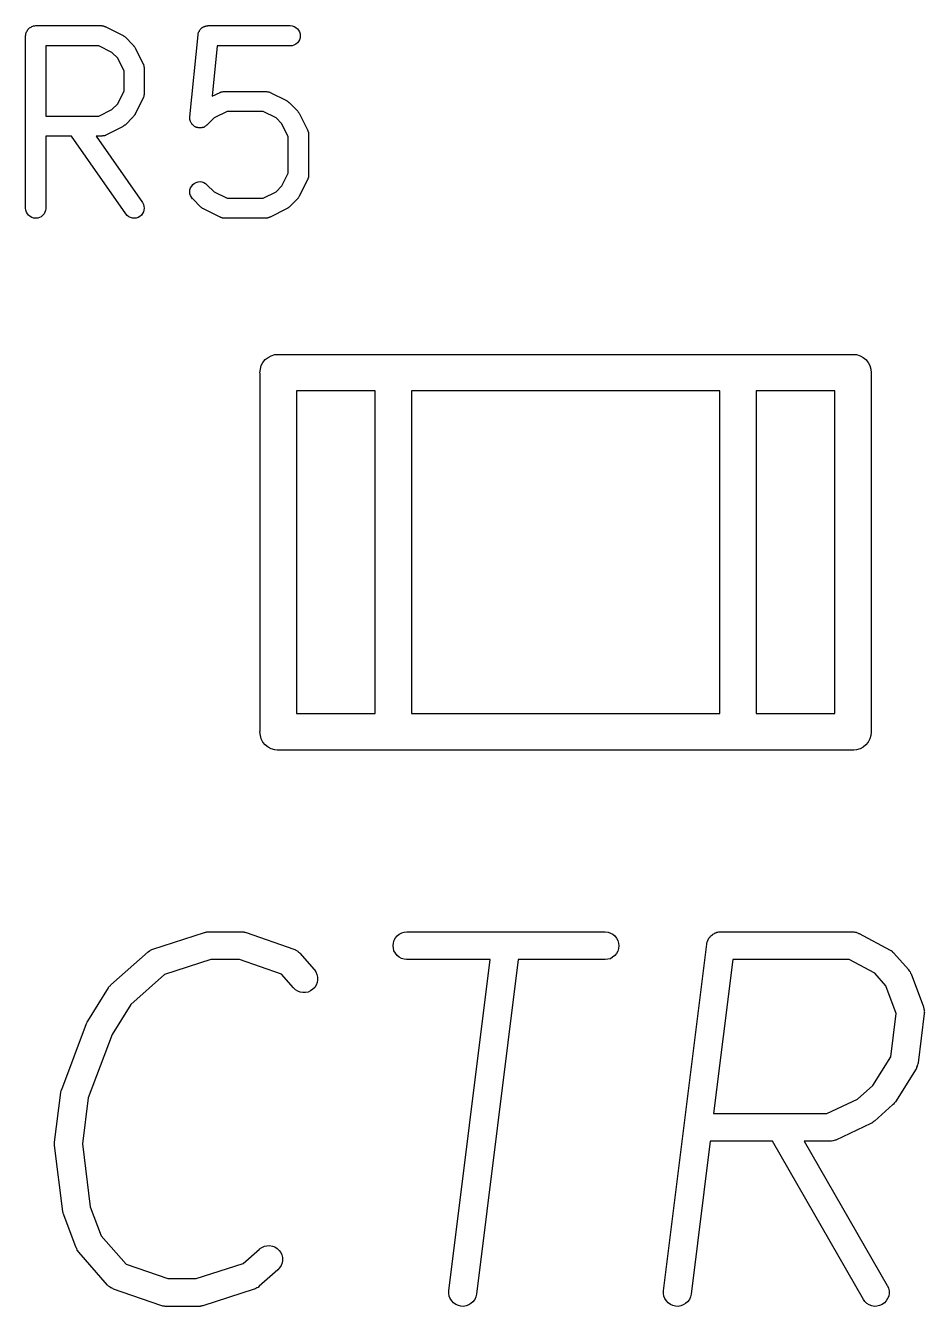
# Model space of a CAD drawing. Extents: x 122.2 to 176.2, y -122.3 to -87.7.
# Drawn here: x 146.392 to 149.52, y -115.053 to -110.596 of the extents above; entities that cross this region are included whole.
import ezdxf

# ---------------------------------------------------------------- set-up
doc = ezdxf.new("R2010")
doc.units = 0
doc.layers.add('BLACK', color=7, linetype='CONTINUOUS')

msp = doc.modelspace()

# ---------------------------------------------------------------- linework, layer by layer
at = {"layer": 'BLACK', "linetype": 'CONTINUOUS'}
for p, q in [((146.393, -110.624), (146.394, -110.621)), ((146.394, -110.621), (146.395, -110.618)), ((146.395, -110.618), (146.397, -110.615)), ((146.395, -110.618), (146.395, -110.618)), ((146.395, -110.618), (146.395, -110.618)), ((146.397, -110.615), (146.398, -110.612)), ((146.398, -110.612), (146.4, -110.609)), ((146.398, -110.612), (146.398, -110.612)), ((146.398, -110.612), (146.398, -110.612)), ((146.4, -110.609), (146.402, -110.607)), ((146.402, -110.607), (146.403, -110.607)), ((146.403, -110.606), (146.405, -110.604)), ((146.403, -110.607), (146.403, -110.606)), ((146.405, -110.604), (146.408, -110.602)), ((146.408, -110.602), (146.411, -110.601)), ((146.408, -110.602), (146.408, -110.602)), ((146.408, -110.602), (146.408, -110.602)), ((146.411, -110.601), (146.414, -110.599)), ((146.414, -110.599), (146.417, -110.598)), ((146.414, -110.599), (146.414, -110.599)), ((146.414, -110.599), (146.414, -110.599)), ((146.417, -110.598), (146.42, -110.597)), ((146.42, -110.597), (146.42, -110.597)), ((146.42, -110.597), (146.421, -110.597)), ((146.421, -110.597), (146.424, -110.597)), ((146.424, -110.597), (146.427, -110.596)), ((146.427, -110.596), (146.656, -110.596)), ((146.656, -110.596), (146.657, -110.597)), ((146.656, -110.596), (146.656, -110.596)), ((146.657, -110.597), (146.658, -110.597)), ((146.658, -110.597), (146.661, -110.597)), ((146.661, -110.597), (146.663, -110.597)), ((146.663, -110.597), (146.664, -110.598)), ((146.664, -110.598), (146.665, -110.598)), ((146.665, -110.598), (146.667, -110.599)), ((146.667, -110.599), (146.67, -110.599)), ((146.67, -110.599), (146.67, -110.6)), ((146.67, -110.6), (146.671, -110.6)), ((146.671, -110.6), (146.729, -110.629)), ((146.993, -110.623), (146.994, -110.621)), ((146.994, -110.619), (146.995, -110.618)), ((146.994, -110.621), (146.994, -110.619)), ((146.995, -110.618), (146.996, -110.616)), ((146.996, -110.616), (146.997, -110.615)), ((146.997, -110.613), (146.998, -110.612)), ((146.997, -110.615), (146.997, -110.613)), ((146.998, -110.612), (146.999, -110.61)), ((146.999, -110.61), (147, -110.609)), ((147, -110.609), (147.001, -110.608)), ((147.001, -110.608), (147.002, -110.607)), ((147.002, -110.607), (147.004, -110.605)), ((147.004, -110.605), (147.005, -110.604)), ((147.005, -110.604), (147.007, -110.603)), ((147.007, -110.603), (147.008, -110.602)), ((147.008, -110.602), (147.009, -110.601)), ((147.009, -110.601), (147.011, -110.6)), ((147.011, -110.6), (147.012, -110.6)), ((147.012, -110.6), (147.014, -110.599)), ((147.014, -110.599), (147.016, -110.599)), ((147.016, -110.599), (147.017, -110.598)), ((147.017, -110.598), (147.019, -110.598)), ((147.019, -110.598), (147.02, -110.597)), ((147.02, -110.597), (147.022, -110.597)), ((147.022, -110.597), (147.024, -110.597)), ((147.024, -110.597), (147.026, -110.597)), ((147.026, -110.597), (147.027, -110.596)), ((147.027, -110.596), (147.313, -110.596)), ((147.313, -110.596), (147.32, -110.597)), ((147.313, -110.596), (147.313, -110.596)), ((147.32, -110.597), (147.327, -110.599)), ((147.327, -110.599), (147.333, -110.603)), ((147.333, -110.603), (147.338, -110.607)), ((147.338, -110.607), (147.342, -110.612)), ((147.342, -110.612), (147.345, -110.618)), ((147.345, -110.618), (147.347, -110.625)), ((146.392, -110.631), (146.393, -110.628)), ((146.392, -111.231), (146.392, -110.631)), ((146.392, -110.631), (146.392, -110.631)), ((146.393, -110.628), (146.393, -110.624)), ((146.393, -110.624), (146.393, -110.624)), ((146.393, -110.624), (146.393, -110.624)), ((146.462, -110.666), (146.462, -110.911)), ((146.647, -110.666), (146.462, -110.666)), ((146.692, -110.689), (146.647, -110.666)), ((146.729, -110.629), (146.729, -110.629)), ((146.729, -110.629), (146.731, -110.63)), ((146.731, -110.63), (146.732, -110.631)), ((146.732, -110.631), (146.733, -110.632)), ((146.733, -110.632), (146.735, -110.633)), ((146.735, -110.633), (146.736, -110.634)), ((146.736, -110.634), (146.738, -110.635)), ((146.738, -110.635), (146.766, -110.664)), ((146.766, -110.664), (146.767, -110.664)), ((146.767, -110.664), (146.768, -110.666)), ((146.768, -110.666), (146.769, -110.667)), ((146.769, -110.667), (146.77, -110.668)), ((146.964, -110.914), (146.992, -110.628)), ((146.992, -110.627), (146.993, -110.626)), ((146.992, -110.628), (146.992, -110.627)), ((146.993, -110.624), (146.993, -110.623)), ((146.993, -110.626), (146.993, -110.624)), ((147.059, -110.666), (147.041, -110.842)), ((147.313, -110.666), (147.059, -110.666)), ((147.32, -110.666), (147.313, -110.666)), ((147.326, -110.664), (147.32, -110.666)), ((147.332, -110.661), (147.326, -110.664)), ((147.338, -110.656), (147.332, -110.661)), ((147.342, -110.651), (147.338, -110.656)), ((147.345, -110.645), (147.342, -110.651)), ((147.347, -110.638), (147.345, -110.645)), ((147.347, -110.625), (147.348, -110.632)), ((147.348, -110.632), (147.347, -110.638)), ((146.713, -110.709), (146.692, -110.689)), ((146.735, -110.754), (146.713, -110.709)), ((146.77, -110.668), (146.771, -110.67)), ((146.771, -110.67), (146.772, -110.671)), ((146.772, -110.671), (146.773, -110.673)), ((146.773, -110.673), (146.801, -110.73)), ((146.735, -110.823), (146.735, -110.754)), ((146.801, -110.73), (146.802, -110.73)), ((146.802, -110.73), (146.802, -110.731)), ((146.802, -110.731), (146.802, -110.732)), ((146.802, -110.732), (146.803, -110.735)), ((146.803, -110.735), (146.804, -110.737)), ((146.804, -110.737), (146.804, -110.738)), ((146.804, -110.738), (146.804, -110.739)), ((146.804, -110.739), (146.805, -110.741)), ((146.805, -110.741), (146.805, -110.744)), ((146.805, -110.744), (146.805, -110.745)), ((146.805, -110.745), (146.805, -110.746)), ((146.805, -110.746), (146.805, -110.831)), ((146.713, -110.868), (146.735, -110.823)), ((146.803, -110.843), (146.802, -110.845)), ((146.802, -110.845), (146.802, -110.846)), ((146.804, -110.841), (146.803, -110.843)), ((146.805, -110.836), (146.804, -110.839)), ((146.804, -110.839), (146.804, -110.84)), ((146.804, -110.84), (146.804, -110.841)), ((146.805, -110.831), (146.805, -110.832)), ((146.805, -110.832), (146.805, -110.833)), ((146.805, -110.833), (146.805, -110.834)), ((146.805, -110.834), (146.805, -110.836)), ((147.041, -110.842), (147.069, -110.829)), ((147.069, -110.829), (147.069, -110.828)), ((147.069, -110.828), (147.07, -110.828)), ((147.07, -110.828), (147.071, -110.828)), ((147.071, -110.828), (147.073, -110.827)), ((147.073, -110.827), (147.075, -110.826)), ((147.075, -110.826), (147.077, -110.826)), ((147.077, -110.826), (147.08, -110.825)), ((147.077, -110.826), (147.077, -110.826)), ((147.08, -110.825), (147.082, -110.825)), ((147.082, -110.825), (147.083, -110.825)), ((147.083, -110.825), (147.084, -110.825)), ((147.084, -110.825), (147.227, -110.825)), ((147.227, -110.825), (147.228, -110.825)), ((147.228, -110.825), (147.229, -110.825)), ((147.229, -110.825), (147.23, -110.825)), ((147.23, -110.825), (147.232, -110.825)), ((147.232, -110.825), (147.234, -110.826)), ((147.234, -110.826), (147.235, -110.826)), ((147.235, -110.826), (147.236, -110.826)), ((147.236, -110.826), (147.239, -110.827)), ((147.239, -110.827), (147.241, -110.828)), ((147.241, -110.828), (147.242, -110.828)), ((147.242, -110.828), (147.243, -110.829)), ((147.243, -110.829), (147.3, -110.857)), ((146.647, -110.911), (146.692, -110.888)), ((146.692, -110.888), (146.713, -110.868)), ((146.801, -110.847), (146.773, -110.904)), ((146.802, -110.846), (146.801, -110.847)), ((147.3, -110.857), (147.3, -110.857)), ((147.3, -110.857), (147.302, -110.859)), ((147.302, -110.859), (147.304, -110.859)), ((147.304, -110.859), (147.305, -110.86)), ((147.305, -110.86), (147.306, -110.861)), ((147.306, -110.861), (147.308, -110.863)), ((147.308, -110.863), (147.309, -110.864)), ((147.309, -110.864), (147.338, -110.892)), ((146.462, -110.911), (146.647, -110.911)), ((146.766, -110.913), (146.738, -110.942)), ((146.767, -110.912), (146.766, -110.913)), ((146.769, -110.91), (146.767, -110.912)), ((146.77, -110.909), (146.769, -110.91)), ((146.771, -110.908), (146.77, -110.909)), ((146.773, -110.905), (146.771, -110.906)), ((146.771, -110.906), (146.771, -110.908)), ((146.773, -110.904), (146.773, -110.905)), ((146.964, -110.915), (146.964, -110.914)), ((146.964, -110.917), (146.964, -110.915)), ((146.964, -110.919), (146.964, -110.917)), ((146.964, -110.92), (146.964, -110.919)), ((146.964, -110.922), (146.964, -110.92)), ((146.964, -110.924), (146.964, -110.922)), ((146.965, -110.925), (146.964, -110.924)), ((146.965, -110.927), (146.965, -110.925)), ((146.966, -110.929), (146.965, -110.927)), ((146.966, -110.93), (146.966, -110.929)), ((146.967, -110.932), (146.966, -110.93)), ((146.968, -110.934), (146.967, -110.932)), ((146.969, -110.935), (146.968, -110.934)), ((147.048, -110.917), (147.023, -110.942)), ((147.093, -110.895), (147.048, -110.917)), ((147.219, -110.895), (147.093, -110.895)), ((147.264, -110.917), (147.219, -110.895)), ((147.284, -110.938), (147.264, -110.917)), ((147.338, -110.892), (147.338, -110.893)), ((147.338, -110.893), (147.339, -110.894)), ((147.339, -110.894), (147.341, -110.896)), ((147.341, -110.896), (147.341, -110.897)), ((147.341, -110.897), (147.342, -110.898)), ((147.342, -110.898), (147.343, -110.9)), ((147.343, -110.9), (147.344, -110.901)), ((147.344, -110.901), (147.373, -110.959)), ((146.667, -110.979), (146.665, -110.98)), ((146.669, -110.978), (146.667, -110.979)), ((146.67, -110.978), (146.669, -110.978)), ((146.671, -110.977), (146.67, -110.978)), ((146.729, -110.948), (146.671, -110.977)), ((146.671, -110.977), (146.671, -110.977)), ((146.73, -110.947), (146.729, -110.948)), ((146.732, -110.946), (146.73, -110.947)), ((146.733, -110.946), (146.732, -110.946)), ((146.734, -110.945), (146.733, -110.946)), ((146.736, -110.943), (146.734, -110.945)), ((146.737, -110.942), (146.736, -110.943)), ((146.738, -110.942), (146.737, -110.942)), ((146.969, -110.936), (146.969, -110.935)), ((146.97, -110.938), (146.969, -110.936)), ((146.971, -110.939), (146.97, -110.938)), ((146.973, -110.94), (146.971, -110.939)), ((146.974, -110.942), (146.973, -110.94)), ((146.975, -110.943), (146.974, -110.942)), ((146.976, -110.944), (146.975, -110.943)), ((146.978, -110.945), (146.976, -110.944)), ((146.979, -110.946), (146.978, -110.945)), ((146.98, -110.947), (146.979, -110.946)), ((146.982, -110.948), (146.98, -110.947)), ((146.983, -110.949), (146.982, -110.948)), ((146.985, -110.949), (146.983, -110.949)), ((146.987, -110.95), (146.985, -110.949)), ((146.988, -110.951), (146.987, -110.95)), ((146.99, -110.951), (146.988, -110.951)), ((146.991, -110.951), (146.99, -110.951)), ((146.993, -110.952), (146.991, -110.951)), ((146.995, -110.952), (146.993, -110.952)), ((146.997, -110.952), (146.995, -110.952)), ((146.998, -110.952), (146.997, -110.952)), ((147, -110.952), (146.998, -110.952)), ((147.002, -110.952), (147, -110.952)), ((147.003, -110.952), (147.002, -110.952)), ((147.005, -110.952), (147.003, -110.952)), ((147.007, -110.951), (147.005, -110.952)), ((147.008, -110.951), (147.007, -110.951)), ((147.01, -110.95), (147.008, -110.951)), ((147.012, -110.95), (147.01, -110.95)), ((147.013, -110.949), (147.012, -110.95)), ((147.015, -110.948), (147.013, -110.949)), ((147.016, -110.947), (147.015, -110.948)), ((147.018, -110.946), (147.016, -110.947)), ((147.019, -110.945), (147.018, -110.946)), ((147.02, -110.944), (147.019, -110.945)), ((147.022, -110.943), (147.02, -110.944)), ((147.023, -110.942), (147.022, -110.943)), ((147.023, -110.942), (147.023, -110.942)), ((147.306, -110.983), (147.284, -110.938)), ((147.373, -110.959), (147.373, -110.959)), ((147.373, -110.959), (147.373, -110.96)), ((147.373, -110.96), (147.374, -110.961)), ((147.374, -110.961), (147.374, -110.963)), ((147.374, -110.963), (147.375, -110.965)), ((147.375, -110.965), (147.375, -110.967)), ((147.375, -110.967), (147.376, -110.967)), ((147.376, -110.967), (147.376, -110.97)), ((147.376, -110.97), (147.376, -110.972)), ((147.376, -110.972), (147.376, -110.973)), ((147.376, -110.973), (147.376, -110.974)), ((147.376, -110.974), (147.376, -111.117)), ((146.552, -110.981), (146.462, -110.981)), ((146.462, -110.981), (146.462, -111.231)), ((146.741, -111.251), (146.552, -110.981)), ((146.656, -110.981), (146.637, -110.981)), ((146.637, -110.981), (146.799, -111.211)), ((146.657, -110.981), (146.656, -110.981)), ((146.658, -110.981), (146.657, -110.981)), ((146.66, -110.98), (146.658, -110.981)), ((146.663, -110.98), (146.66, -110.98)), ((146.665, -110.98), (146.663, -110.98)), ((146.663, -110.98), (146.663, -110.98)), ((147.306, -111.109), (147.306, -110.983)), ((147.284, -111.154), (147.306, -111.109)), ((146.966, -111.161), (146.97, -111.155)), ((146.97, -111.155), (146.974, -111.149)), ((146.974, -111.149), (146.979, -111.145)), ((146.979, -111.145), (146.985, -111.142)), ((146.985, -111.142), (146.992, -111.14)), ((146.992, -111.14), (146.999, -111.139)), ((146.999, -111.139), (147.005, -111.14)), ((147.005, -111.14), (147.012, -111.142)), ((147.012, -111.142), (147.018, -111.145)), ((147.018, -111.145), (147.023, -111.15)), ((147.023, -111.15), (147.048, -111.174)), ((147.264, -111.174), (147.284, -111.154)), ((147.373, -111.133), (147.344, -111.19)), ((147.374, -111.131), (147.373, -111.132)), ((147.373, -111.132), (147.373, -111.133)), ((147.375, -111.126), (147.374, -111.129)), ((147.374, -111.129), (147.374, -111.131)), ((147.376, -111.124), (147.375, -111.125)), ((147.375, -111.125), (147.375, -111.126)), ((147.376, -111.117), (147.376, -111.118)), ((147.376, -111.118), (147.376, -111.119)), ((147.376, -111.119), (147.376, -111.12)), ((147.376, -111.12), (147.376, -111.122)), ((147.376, -111.122), (147.376, -111.124)), ((146.964, -111.167), (146.966, -111.161)), ((146.964, -111.174), (146.964, -111.167)), ((146.964, -111.181), (146.964, -111.174)), ((146.966, -111.187), (146.964, -111.181)), ((146.969, -111.193), (146.966, -111.187)), ((146.973, -111.199), (146.969, -111.193)), ((146.974, -111.199), (146.973, -111.199)), ((147.002, -111.228), (146.974, -111.199)), ((147.048, -111.174), (147.093, -111.196)), ((147.093, -111.196), (147.219, -111.196)), ((147.219, -111.196), (147.264, -111.174)), ((147.338, -111.199), (147.309, -111.228)), ((147.339, -111.198), (147.338, -111.199)), ((147.34, -111.196), (147.339, -111.198)), ((147.341, -111.195), (147.34, -111.196)), ((147.342, -111.194), (147.341, -111.195)), ((147.343, -111.192), (147.342, -111.194)), ((147.344, -111.19), (147.343, -111.192)), ((147.344, -111.19), (147.344, -111.19)), ((146.393, -111.238), (146.392, -111.231)), ((146.395, -111.245), (146.393, -111.238)), ((146.398, -111.251), (146.395, -111.245)), ((146.459, -111.245), (146.456, -111.251)), ((146.461, -111.239), (146.459, -111.245)), ((146.462, -111.232), (146.461, -111.239)), ((146.462, -111.231), (146.462, -111.232)), ((146.799, -111.211), (146.799, -111.212)), ((146.799, -111.212), (146.802, -111.218)), ((146.802, -111.244), (146.799, -111.25)), ((146.802, -111.218), (146.804, -111.224)), ((146.804, -111.238), (146.802, -111.244)), ((146.804, -111.224), (146.805, -111.231)), ((146.805, -111.231), (146.804, -111.238)), ((147.004, -111.229), (147.002, -111.228)), ((147.005, -111.23), (147.004, -111.229)), ((147.007, -111.231), (147.005, -111.23)), ((147.008, -111.232), (147.007, -111.231)), ((147.009, -111.233), (147.008, -111.232)), ((147.011, -111.234), (147.009, -111.233)), ((147.069, -111.263), (147.011, -111.234)), ((147.011, -111.234), (147.011, -111.234)), ((147.3, -111.234), (147.243, -111.263)), ((147.302, -111.233), (147.3, -111.234)), ((147.303, -111.232), (147.302, -111.233)), ((147.304, -111.231), (147.303, -111.232)), ((147.306, -111.231), (147.304, -111.231)), ((147.307, -111.229), (147.306, -111.231)), ((147.309, -111.228), (147.307, -111.229)), ((147.309, -111.228), (147.309, -111.228)), ((146.402, -111.256), (146.398, -111.251)), ((146.408, -111.26), (146.402, -111.256)), ((146.414, -111.264), (146.408, -111.26)), ((146.42, -111.266), (146.414, -111.264)), ((146.427, -111.266), (146.42, -111.266)), ((146.434, -111.266), (146.427, -111.266)), ((146.44, -111.264), (146.434, -111.266)), ((146.446, -111.261), (146.44, -111.264)), ((146.452, -111.256), (146.446, -111.261)), ((146.456, -111.251), (146.452, -111.256)), ((146.746, -111.257), (146.741, -111.251)), ((146.751, -111.261), (146.746, -111.257)), ((146.757, -111.264), (146.751, -111.261)), ((146.764, -111.266), (146.757, -111.264)), ((146.771, -111.266), (146.764, -111.266)), ((146.777, -111.266), (146.771, -111.266)), ((146.784, -111.264), (146.777, -111.266)), ((146.79, -111.26), (146.784, -111.264)), ((146.795, -111.256), (146.79, -111.26)), ((146.799, -111.25), (146.795, -111.256)), ((147.07, -111.263), (147.069, -111.263)), ((147.07, -111.264), (147.07, -111.263)), ((147.073, -111.264), (147.07, -111.264)), ((147.075, -111.265), (147.073, -111.264)), ((147.076, -111.265), (147.075, -111.265)), ((147.077, -111.266), (147.076, -111.265)), ((147.079, -111.266), (147.077, -111.266)), ((147.082, -111.266), (147.079, -111.266)), ((147.083, -111.266), (147.082, -111.266)), ((147.084, -111.266), (147.083, -111.266)), ((147.227, -111.266), (147.084, -111.266)), ((147.084, -111.266), (147.084, -111.266)), ((147.228, -111.266), (147.227, -111.266)), ((147.229, -111.266), (147.228, -111.266)), ((147.232, -111.266), (147.229, -111.266)), ((147.234, -111.266), (147.232, -111.266)), ((147.235, -111.265), (147.234, -111.266)), ((147.236, -111.265), (147.235, -111.265)), ((147.238, -111.264), (147.236, -111.265)), ((147.24, -111.264), (147.238, -111.264)), ((147.241, -111.263), (147.24, -111.264)), ((147.242, -111.263), (147.241, -111.263)), ((147.243, -111.263), (147.242, -111.263)), ((147.209, -111.791), (147.212, -111.779)), ((147.212, -111.779), (147.218, -111.768)), ((147.218, -111.768), (147.226, -111.758)), ((147.226, -111.758), (147.236, -111.751)), ((147.236, -111.751), (147.247, -111.745)), ((147.247, -111.745), (147.259, -111.741)), ((147.259, -111.741), (147.268, -111.74)), ((147.268, -111.74), (147.271, -111.74)), ((147.271, -111.74), (147.274, -111.74)), ((147.274, -111.74), (147.668, -111.74)), ((147.668, -111.74), (147.671, -111.74)), ((147.671, -111.74), (147.674, -111.74)), ((147.674, -111.74), (148.868, -111.74)), ((148.868, -111.74), (148.871, -111.74)), ((148.871, -111.74), (148.874, -111.74)), ((148.874, -111.74), (149.268, -111.74)), ((149.268, -111.74), (149.271, -111.74)), ((149.271, -111.74), (149.274, -111.74)), ((149.274, -111.74), (149.284, -111.741)), ((149.284, -111.741), (149.296, -111.745)), ((149.296, -111.745), (149.307, -111.751)), ((149.307, -111.751), (149.316, -111.758)), ((149.316, -111.758), (149.324, -111.768)), ((149.324, -111.768), (149.33, -111.779)), ((149.33, -111.779), (149.334, -111.791)), ((147.207, -111.804), (147.209, -111.791)), ((147.208, -111.807), (147.207, -111.804)), ((147.208, -113.05), (147.208, -111.807)), ((149.334, -111.791), (149.335, -111.804)), ((149.335, -111.804), (149.335, -111.807)), ((149.335, -111.807), (149.335, -113.05)), ((147.335, -111.867), (147.335, -112.99)), ((147.608, -111.867), (147.335, -111.867)), ((147.608, -112.99), (147.608, -111.867)), ((147.735, -111.867), (147.735, -112.99)), ((148.808, -111.867), (147.735, -111.867)), ((148.808, -112.99), (148.808, -111.867)), ((148.935, -111.867), (148.935, -112.99)), ((149.208, -111.867), (148.935, -111.867)), ((149.208, -112.99), (149.208, -111.867)), ((147.335, -112.99), (147.608, -112.99)), ((147.735, -112.99), (148.808, -112.99)), ((148.935, -112.99), (149.208, -112.99)), ((147.207, -113.054), (147.208, -113.05)), ((147.209, -113.066), (147.207, -113.054)), ((147.212, -113.078), (147.209, -113.066)), ((149.334, -113.066), (149.33, -113.078)), ((149.335, -113.054), (149.334, -113.066)), ((149.335, -113.05), (149.335, -113.054)), ((147.218, -113.089), (147.212, -113.078)), ((147.226, -113.099), (147.218, -113.089)), ((147.236, -113.107), (147.226, -113.099)), ((147.247, -113.113), (147.236, -113.107)), ((147.259, -113.116), (147.247, -113.113)), ((147.268, -113.117), (147.259, -113.116)), ((147.271, -113.117), (147.268, -113.117)), ((147.274, -113.117), (147.271, -113.117)), ((147.668, -113.117), (147.274, -113.117)), ((147.671, -113.117), (147.668, -113.117)), ((147.674, -113.117), (147.671, -113.117)), ((148.868, -113.117), (147.674, -113.117)), ((148.871, -113.117), (148.868, -113.117)), ((148.874, -113.117), (148.871, -113.117)), ((149.268, -113.117), (148.874, -113.117)), ((149.271, -113.117), (149.268, -113.117)), ((149.274, -113.117), (149.271, -113.117)), ((149.284, -113.116), (149.274, -113.117)), ((149.296, -113.113), (149.284, -113.116)), ((149.307, -113.107), (149.296, -113.113)), ((149.316, -113.099), (149.307, -113.107)), ((149.324, -113.089), (149.316, -113.099)), ((149.33, -113.078), (149.324, -113.089)), ((146.835, -113.81), (147.015, -113.752)), ((147.015, -113.752), (147.016, -113.752)), ((147.016, -113.752), (147.018, -113.751)), ((147.018, -113.751), (147.02, -113.751)), ((147.02, -113.751), (147.023, -113.75)), ((147.023, -113.75), (147.025, -113.75)), ((147.025, -113.75), (147.027, -113.75)), ((147.027, -113.75), (147.03, -113.75)), ((147.03, -113.75), (147.145, -113.75)), ((147.145, -113.75), (147.148, -113.75)), ((147.145, -113.75), (147.145, -113.75)), ((147.148, -113.75), (147.151, -113.75)), ((147.151, -113.75), (147.153, -113.751)), ((147.153, -113.751), (147.155, -113.751)), ((147.155, -113.751), (147.158, -113.752)), ((147.158, -113.752), (147.16, -113.752)), ((147.16, -113.752), (147.326, -113.81)), ((147.672, -113.788), (147.675, -113.779)), ((147.675, -113.779), (147.679, -113.771)), ((147.679, -113.771), (147.685, -113.764)), ((147.685, -113.764), (147.692, -113.758)), ((147.692, -113.758), (147.701, -113.753)), ((147.701, -113.753), (147.71, -113.751)), ((147.71, -113.751), (147.719, -113.75)), ((147.719, -113.75), (148.409, -113.75)), ((148.409, -113.75), (148.419, -113.751)), ((148.409, -113.75), (148.409, -113.75)), ((148.419, -113.751), (148.428, -113.754)), ((148.428, -113.754), (148.436, -113.758)), ((148.436, -113.758), (148.443, -113.764)), ((148.443, -113.764), (148.449, -113.772)), ((148.449, -113.772), (148.453, -113.78)), ((148.453, -113.78), (148.456, -113.789)), ((148.763, -113.788), (148.764, -113.785)), ((148.764, -113.785), (148.765, -113.782)), ((148.765, -113.782), (148.766, -113.781)), ((148.766, -113.779), (148.768, -113.777)), ((148.766, -113.781), (148.766, -113.779)), ((148.768, -113.777), (148.769, -113.774)), ((148.769, -113.774), (148.77, -113.772)), ((148.77, -113.772), (148.771, -113.771)), ((148.771, -113.771), (148.773, -113.769)), ((148.773, -113.769), (148.775, -113.766)), ((148.775, -113.766), (148.776, -113.765)), ((148.776, -113.765), (148.777, -113.764)), ((148.777, -113.764), (148.779, -113.762)), ((148.779, -113.762), (148.782, -113.76)), ((148.782, -113.76), (148.783, -113.759)), ((148.783, -113.759), (148.784, -113.758)), ((148.784, -113.758), (148.787, -113.756)), ((148.787, -113.756), (148.79, -113.755)), ((148.79, -113.755), (148.791, -113.754)), ((148.791, -113.754), (148.792, -113.753)), ((148.792, -113.753), (148.795, -113.753)), ((148.795, -113.753), (148.798, -113.751)), ((148.798, -113.751), (148.8, -113.751)), ((148.8, -113.751), (148.801, -113.751)), ((148.801, -113.751), (148.805, -113.75)), ((148.805, -113.75), (148.808, -113.75)), ((148.808, -113.75), (148.809, -113.75)), ((148.809, -113.75), (148.811, -113.75)), ((148.811, -113.75), (149.27, -113.75)), ((149.27, -113.75), (149.271, -113.75)), ((149.271, -113.75), (149.273, -113.75)), ((149.273, -113.75), (149.275, -113.75)), ((149.275, -113.75), (149.278, -113.751)), ((149.278, -113.751), (149.28, -113.751)), ((149.28, -113.751), (149.282, -113.751)), ((149.282, -113.751), (149.284, -113.752)), ((149.284, -113.752), (149.287, -113.753)), ((149.287, -113.753), (149.289, -113.754)), ((149.289, -113.754), (149.291, -113.755)), ((149.291, -113.755), (149.293, -113.755)), ((149.293, -113.755), (149.401, -113.813)), ((146.689, -113.934), (146.818, -113.819)), ((146.818, -113.819), (146.819, -113.819)), ((146.819, -113.819), (146.823, -113.816)), ((146.819, -113.819), (146.819, -113.819)), ((146.819, -113.819), (146.819, -113.819)), ((146.823, -113.816), (146.826, -113.814)), ((146.826, -113.814), (146.827, -113.813)), ((146.827, -113.813), (146.831, -113.811)), ((146.827, -113.813), (146.827, -113.813)), ((146.831, -113.811), (146.835, -113.81)), ((146.835, -113.81), (146.835, -113.81)), ((146.835, -113.81), (146.835, -113.81)), ((147.326, -113.81), (147.326, -113.81)), ((147.326, -113.81), (147.329, -113.811)), ((147.329, -113.811), (147.331, -113.812)), ((147.331, -113.812), (147.333, -113.813)), ((147.333, -113.813), (147.335, -113.814)), ((147.335, -113.814), (147.337, -113.816)), ((147.337, -113.816), (147.339, -113.817)), ((147.339, -113.817), (147.341, -113.819)), ((147.341, -113.819), (147.342, -113.82)), ((147.342, -113.82), (147.344, -113.822)), ((147.344, -113.822), (147.346, -113.824)), ((147.346, -113.824), (147.396, -113.881)), ((147.671, -113.798), (147.672, -113.788)), ((147.672, -113.807), (147.671, -113.798)), ((147.674, -113.816), (147.672, -113.807)), ((147.679, -113.824), (147.674, -113.816)), ((147.685, -113.832), (147.679, -113.824)), ((148.449, -113.825), (148.443, -113.832)), ((148.453, -113.817), (148.449, -113.825)), ((148.456, -113.808), (148.453, -113.817)), ((148.456, -113.789), (148.457, -113.798)), ((148.457, -113.798), (148.456, -113.808)), ((148.612, -114.999), (148.763, -113.792)), ((148.763, -113.79), (148.763, -113.788)), ((148.763, -113.791), (148.763, -113.79)), ((148.763, -113.792), (148.763, -113.791)), ((149.401, -113.813), (149.401, -113.813)), ((149.401, -113.813), (149.404, -113.815)), ((149.404, -113.815), (149.408, -113.817)), ((149.408, -113.817), (149.408, -113.818)), ((149.408, -113.818), (149.409, -113.819)), ((149.409, -113.819), (149.412, -113.821)), ((149.412, -113.821), (149.414, -113.824)), ((149.414, -113.824), (149.465, -113.881)), ((147.037, -113.846), (146.875, -113.898)), ((147.136, -113.846), (147.037, -113.846)), ((147.282, -113.897), (147.136, -113.846)), ((147.692, -113.838), (147.685, -113.832)), ((147.7, -113.842), (147.692, -113.838)), ((147.709, -113.845), (147.7, -113.842)), ((147.718, -113.846), (147.709, -113.845)), ((147.719, -113.846), (147.718, -113.846)), ((148.009, -113.846), (147.719, -113.846)), ((147.865, -114.999), (148.009, -113.846)), ((148.106, -113.846), (147.961, -115.011)), ((148.409, -113.846), (148.106, -113.846)), ((148.418, -113.845), (148.409, -113.846)), ((148.427, -113.843), (148.418, -113.845)), ((148.435, -113.838), (148.427, -113.843)), ((148.443, -113.832), (148.435, -113.838)), ((148.853, -113.846), (148.786, -114.382)), ((149.258, -113.846), (148.853, -113.846)), ((149.348, -113.894), (149.258, -113.846)), ((146.875, -113.898), (146.758, -114.002)), ((147.324, -113.945), (147.282, -113.897)), ((147.396, -113.881), (147.397, -113.882)), ((147.397, -113.882), (147.402, -113.889)), ((147.402, -113.889), (147.406, -113.898)), ((147.406, -113.898), (147.408, -113.907)), ((147.408, -113.917), (147.407, -113.926)), ((147.408, -113.907), (147.408, -113.917)), ((149.386, -113.938), (149.348, -113.894)), ((149.465, -113.881), (149.465, -113.882)), ((149.465, -113.882), (149.467, -113.885)), ((149.467, -113.885), (149.469, -113.888)), ((149.469, -113.888), (149.47, -113.889)), ((149.47, -113.889), (149.47, -113.889)), ((149.47, -113.889), (149.472, -113.893)), ((149.472, -113.893), (149.474, -113.896)), ((149.474, -113.896), (149.517, -114.011)), ((146.608, -114.06), (146.68, -113.945)), ((146.68, -113.944), (146.681, -113.943)), ((146.68, -113.945), (146.68, -113.944)), ((146.681, -113.943), (146.682, -113.941)), ((146.682, -113.941), (146.684, -113.939)), ((146.684, -113.939), (146.686, -113.937)), ((146.686, -113.937), (146.688, -113.936)), ((146.688, -113.936), (146.689, -113.934)), ((147.331, -113.951), (147.324, -113.945)), ((147.339, -113.956), (147.331, -113.951)), ((147.347, -113.96), (147.339, -113.956)), ((147.357, -113.961), (147.347, -113.96)), ((147.366, -113.961), (147.357, -113.961)), ((147.375, -113.959), (147.366, -113.961)), ((147.384, -113.955), (147.375, -113.959)), ((147.392, -113.949), (147.384, -113.955)), ((147.398, -113.943), (147.392, -113.949)), ((147.403, -113.935), (147.398, -113.943)), ((147.407, -113.926), (147.403, -113.935)), ((149.422, -114.034), (149.386, -113.938)), ((146.758, -114.002), (146.693, -114.107)), ((149.403, -114.184), (149.422, -114.034)), ((149.519, -114.034), (149.498, -114.206)), ((149.517, -114.011), (149.517, -114.012)), ((149.517, -114.012), (149.517, -114.013)), ((149.517, -114.013), (149.518, -114.015)), ((149.518, -114.015), (149.518, -114.018)), ((149.518, -114.018), (149.519, -114.021)), ((149.519, -114.021), (149.519, -114.023)), ((149.519, -114.023), (149.52, -114.024)), ((149.52, -114.024), (149.519, -114.027)), ((149.519, -114.027), (149.52, -114.03)), ((149.52, -114.03), (149.519, -114.032)), ((149.519, -114.032), (149.519, -114.034)), ((146.518, -114.298), (146.604, -114.068)), ((146.604, -114.068), (146.606, -114.064)), ((146.604, -114.068), (146.604, -114.068)), ((146.604, -114.068), (146.604, -114.068)), ((146.604, -114.068), (146.604, -114.068)), ((146.604, -114.068), (146.604, -114.068)), ((146.606, -114.064), (146.608, -114.06)), ((146.693, -114.107), (146.61, -114.327)), ((149.341, -114.284), (149.403, -114.184)), ((149.491, -114.226), (149.419, -114.341)), ((149.492, -114.225), (149.491, -114.225)), ((149.491, -114.225), (149.491, -114.226)), ((149.493, -114.221), (149.492, -114.225)), ((149.495, -114.217), (149.493, -114.221)), ((149.496, -114.212), (149.495, -114.216)), ((149.495, -114.216), (149.495, -114.217)), ((149.495, -114.217), (149.495, -114.217)), ((149.497, -114.208), (149.496, -114.212)), ((149.498, -114.208), (149.497, -114.208)), ((149.498, -114.206), (149.498, -114.207)), ((149.498, -114.207), (149.498, -114.208)), ((146.493, -114.481), (146.515, -114.309)), ((146.515, -114.307), (146.516, -114.303)), ((146.515, -114.308), (146.515, -114.307)), ((146.515, -114.309), (146.515, -114.308)), ((146.515, -114.308), (146.515, -114.308)), ((146.516, -114.303), (146.517, -114.299)), ((146.517, -114.299), (146.518, -114.299)), ((146.518, -114.299), (146.518, -114.298)), ((149.287, -114.332), (149.341, -114.284)), ((146.61, -114.327), (146.59, -114.487)), ((149.181, -114.382), (149.287, -114.332)), ((149.41, -114.351), (149.346, -114.409)), ((149.411, -114.35), (149.41, -114.351)), ((149.413, -114.349), (149.411, -114.35)), ((149.415, -114.346), (149.413, -114.349)), ((149.417, -114.344), (149.415, -114.346)), ((149.419, -114.341), (149.417, -114.343)), ((149.417, -114.343), (149.417, -114.344)), ((149.419, -114.341), (149.419, -114.341)), ((148.786, -114.382), (149.181, -114.382)), ((149.342, -114.411), (149.34, -114.413)), ((149.343, -114.41), (149.342, -114.411)), ((149.345, -114.409), (149.343, -114.41)), ((149.346, -114.409), (149.345, -114.409)), ((149.334, -114.416), (149.212, -114.474)), ((149.336, -114.415), (149.334, -114.416)), ((149.337, -114.415), (149.336, -114.415)), ((149.34, -114.413), (149.337, -114.415)), ((146.493, -114.482), (146.493, -114.481)), ((146.493, -114.483), (146.493, -114.482)), ((146.493, -114.487), (146.493, -114.483)), ((146.493, -114.491), (146.493, -114.487)), ((146.493, -114.492), (146.493, -114.491)), ((146.493, -114.493), (146.493, -114.492)), ((146.522, -114.723), (146.493, -114.493)), ((146.493, -114.493), (146.493, -114.493)), ((146.59, -114.487), (146.617, -114.706)), ((148.774, -114.478), (148.708, -115.011)), ((148.991, -114.478), (148.774, -114.478)), ((149.308, -115.029), (148.991, -114.478)), ((149.191, -114.478), (149.102, -114.478)), ((149.102, -114.478), (149.391, -114.98)), ((149.192, -114.478), (149.191, -114.478)), ((149.193, -114.478), (149.192, -114.478)), ((149.197, -114.478), (149.193, -114.478)), ((149.201, -114.477), (149.197, -114.478)), ((149.202, -114.477), (149.201, -114.477)), ((149.206, -114.476), (149.202, -114.477)), ((149.202, -114.477), (149.202, -114.477)), ((149.21, -114.475), (149.206, -114.476)), ((149.211, -114.474), (149.21, -114.474)), ((149.21, -114.474), (149.21, -114.475)), ((149.212, -114.474), (149.211, -114.474)), ((146.522, -114.724), (146.522, -114.723)), ((146.617, -114.706), (146.655, -114.807)), ((146.523, -114.728), (146.522, -114.724)), ((146.522, -114.724), (146.522, -114.724)), ((146.524, -114.732), (146.523, -114.728)), ((146.525, -114.733), (146.524, -114.732)), ((146.525, -114.734), (146.525, -114.733)), ((146.568, -114.849), (146.525, -114.734)), ((146.525, -114.734), (146.525, -114.734)), ((146.655, -114.807), (146.742, -114.906)), ((146.57, -114.852), (146.568, -114.849)), ((146.571, -114.856), (146.57, -114.852)), ((146.572, -114.857), (146.571, -114.856)), ((147.149, -114.904), (147.206, -114.854)), ((147.206, -114.853), (147.214, -114.848)), ((147.206, -114.854), (147.206, -114.853)), ((147.214, -114.848), (147.223, -114.844)), ((147.223, -114.844), (147.232, -114.842)), ((147.232, -114.842), (147.241, -114.841)), ((147.241, -114.841), (147.251, -114.843)), ((147.251, -114.843), (147.259, -114.846)), ((147.259, -114.846), (147.267, -114.851)), ((147.267, -114.851), (147.274, -114.858)), ((146.572, -114.858), (146.572, -114.857)), ((146.574, -114.86), (146.572, -114.858)), ((146.576, -114.863), (146.574, -114.86)), ((146.577, -114.864), (146.576, -114.863)), ((146.677, -114.979), (146.577, -114.864)), ((147.274, -114.858), (147.28, -114.865)), ((147.28, -114.865), (147.284, -114.874)), ((147.284, -114.874), (147.286, -114.883)), ((147.286, -114.893), (147.285, -114.902)), ((147.286, -114.883), (147.286, -114.893)), ((146.742, -114.906), (146.887, -114.956)), ((146.986, -114.956), (147.149, -114.904)), ((147.27, -114.926), (147.205, -114.983)), ((147.276, -114.919), (147.27, -114.926)), ((147.281, -114.911), (147.276, -114.919)), ((147.285, -114.902), (147.281, -114.911)), ((146.679, -114.981), (146.677, -114.979)), ((146.681, -114.983), (146.679, -114.981)), ((146.683, -114.984), (146.681, -114.983)), ((146.684, -114.985), (146.683, -114.984)), ((146.687, -114.987), (146.684, -114.985)), ((146.689, -114.988), (146.687, -114.987)), ((146.691, -114.989), (146.689, -114.988)), ((146.692, -114.99), (146.691, -114.989)), ((146.695, -114.991), (146.692, -114.99)), ((146.887, -114.956), (146.986, -114.956)), ((147.197, -114.989), (147.193, -114.991)), ((147.201, -114.987), (147.197, -114.989)), ((147.197, -114.989), (147.197, -114.989)), ((147.197, -114.989), (147.197, -114.989)), ((147.204, -114.984), (147.201, -114.987)), ((147.205, -114.984), (147.204, -114.984)), ((147.205, -114.983), (147.205, -114.984)), ((147.205, -114.984), (147.205, -114.984)), ((149.391, -114.98), (149.392, -114.981)), ((149.392, -114.981), (149.395, -114.99)), ((149.395, -114.99), (149.397, -114.999)), ((146.697, -114.992), (146.695, -114.991)), ((146.698, -114.993), (146.697, -114.992)), ((146.863, -115.05), (146.698, -114.993)), ((147.188, -114.993), (147.009, -115.051)), ((147.189, -114.993), (147.188, -114.993)), ((147.188, -114.993), (147.188, -114.993)), ((147.193, -114.991), (147.189, -114.993)), ((147.865, -115.008), (147.865, -114.999)), ((147.866, -115.017), (147.865, -115.008)), ((147.87, -115.026), (147.866, -115.017)), ((147.875, -115.034), (147.87, -115.026)), ((147.881, -115.041), (147.875, -115.034)), ((147.955, -115.029), (147.949, -115.037)), ((147.959, -115.02), (147.955, -115.029)), ((147.961, -115.011), (147.959, -115.02)), ((147.961, -115.011), (147.961, -115.011)), ((148.612, -115.008), (148.612, -114.999)), ((148.613, -115.017), (148.612, -115.008)), ((148.617, -115.026), (148.613, -115.017)), ((148.622, -115.034), (148.617, -115.026)), ((148.628, -115.041), (148.622, -115.034)), ((148.702, -115.029), (148.696, -115.037)), ((148.706, -115.02), (148.702, -115.029)), ((148.708, -115.011), (148.706, -115.02)), ((148.708, -115.011), (148.708, -115.011)), ((149.313, -115.036), (149.308, -115.029)), ((149.387, -115.034), (149.381, -115.041)), ((149.392, -115.026), (149.387, -115.034)), ((149.396, -115.018), (149.392, -115.026)), ((149.397, -115.008), (149.396, -115.018)), ((149.397, -114.999), (149.397, -115.008)), ((146.866, -115.051), (146.863, -115.05)), ((146.869, -115.052), (146.866, -115.051)), ((146.871, -115.052), (146.869, -115.052)), ((146.872, -115.052), (146.871, -115.052)), ((146.875, -115.052), (146.872, -115.052)), ((146.878, -115.053), (146.875, -115.052)), ((146.879, -115.053), (146.878, -115.053)), ((146.994, -115.053), (146.879, -115.053)), ((146.996, -115.053), (146.994, -115.053)), ((146.999, -115.053), (146.996, -115.053)), ((147.001, -115.052), (146.999, -115.053)), ((147.003, -115.052), (147.001, -115.052)), ((147.005, -115.051), (147.003, -115.052)), ((147.008, -115.051), (147.005, -115.051)), ((147.009, -115.051), (147.008, -115.051)), ((147.889, -115.046), (147.881, -115.041)), ((147.898, -115.05), (147.889, -115.046)), ((147.907, -115.052), (147.898, -115.05)), ((147.916, -115.053), (147.907, -115.052)), ((147.925, -115.051), (147.916, -115.053)), ((147.934, -115.048), (147.925, -115.051)), ((147.942, -115.043), (147.934, -115.048)), ((147.949, -115.037), (147.942, -115.043)), ((148.636, -115.046), (148.628, -115.041)), ((148.644, -115.05), (148.636, -115.046)), ((148.654, -115.052), (148.644, -115.05)), ((148.663, -115.053), (148.654, -115.052)), ((148.672, -115.051), (148.663, -115.053)), ((148.681, -115.048), (148.672, -115.051)), ((148.689, -115.043), (148.681, -115.048)), ((148.696, -115.037), (148.689, -115.043)), ((149.32, -115.043), (149.313, -115.036)), ((149.328, -115.048), (149.32, -115.043)), ((149.337, -115.051), (149.328, -115.048)), ((149.346, -115.053), (149.337, -115.051)), ((149.355, -115.052), (149.346, -115.053)), ((149.364, -115.05), (149.355, -115.052)), ((149.373, -115.047), (149.364, -115.05)), ((149.381, -115.041), (149.373, -115.047))]:
    msp.add_line(p, q, dxfattribs=at)

doc.saveas('drawing.dxf')
